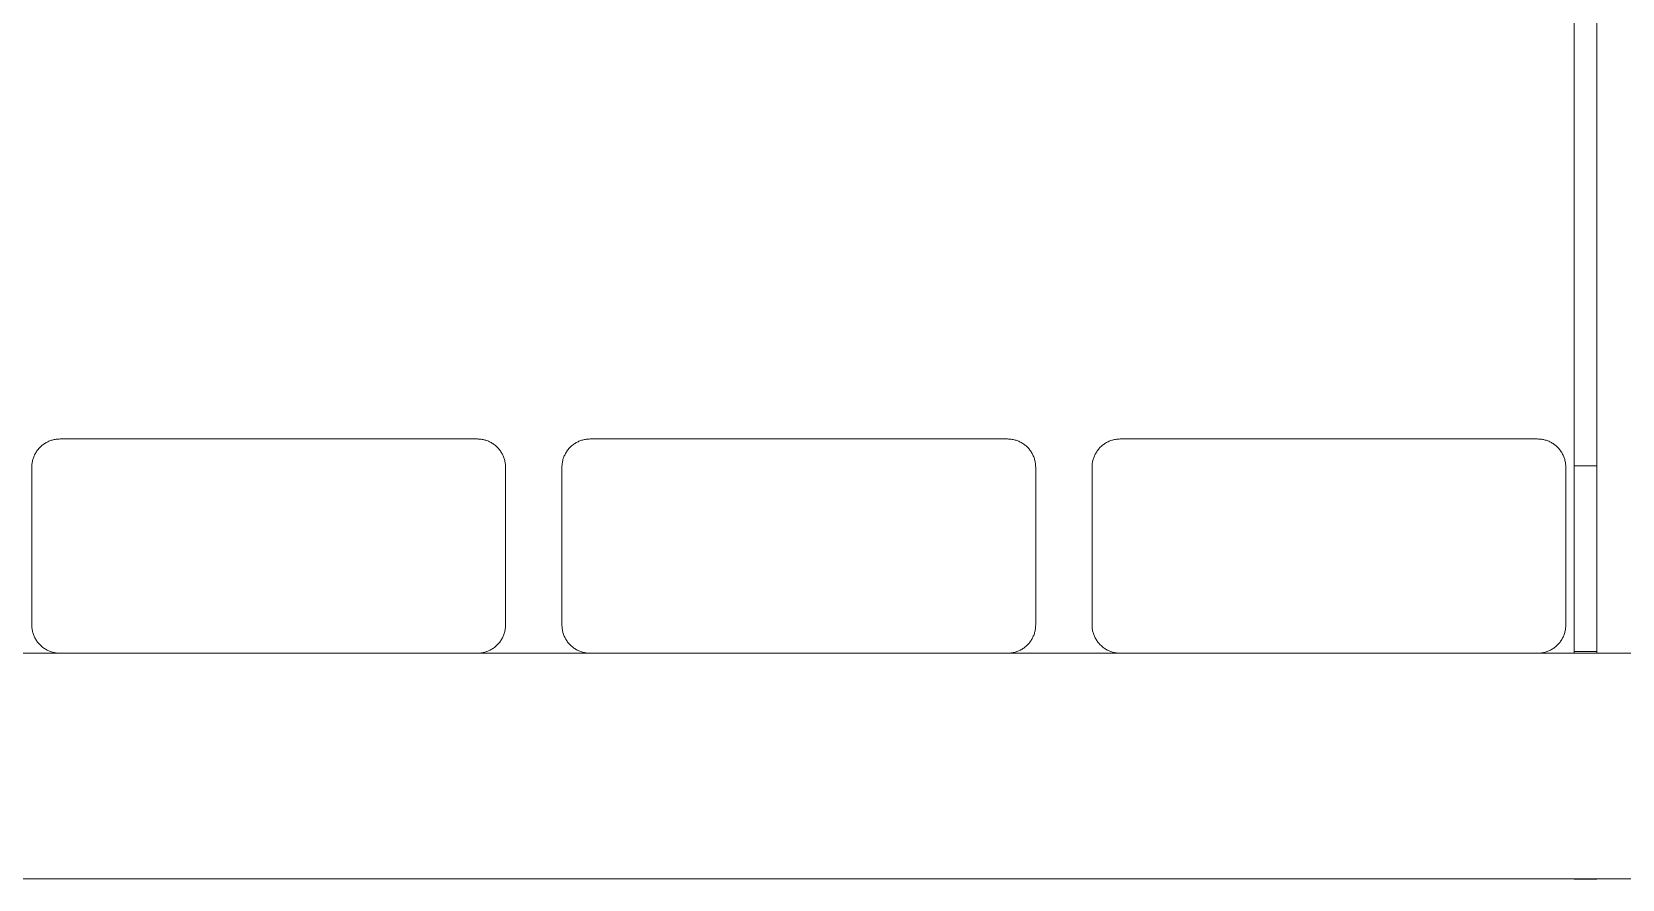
# Model space of a CAD drawing. Header units: inches. Extents: x -6 to 165, y -5 to 126.
# Drawn here: x 17.04 to 28.15, y 109.22 to 115.14 of the extents above; entities that cross this region are included whole.
import ezdxf

# ---------------------------------------------------------------- set-up
doc = ezdxf.new("R2010")
doc.units = ezdxf.units.IN
doc.layers.add('ZANO_R', color=7, linetype='Continuous', lineweight=0)

msp = doc.modelspace()

# ---------------------------------------------------------------- linework, layer by layer
at = {"layer": 'ZANO_R'}
for p, q in [((27.81294, 112.22999), (27.81294, 125.02275)), ((27.97048, 112.22999), (27.97048, 125.02275)), ((17.1663, 112.28345), (17.16009, 112.28088)), ((17.17259, 112.28581), (17.1663, 112.28345)), ((17.17897, 112.28795), (17.17259, 112.28581)), ((17.18541, 112.28988), (17.17897, 112.28795)), ((17.19191, 112.29158), (17.18541, 112.28988)), ((17.19847, 112.29306), (17.19191, 112.29158)), ((17.20508, 112.29432), (17.19847, 112.29306)), ((17.21172, 112.29534), (17.20508, 112.29432)), ((17.2184, 112.29615), (17.21172, 112.29534)), ((17.2251, 112.29672), (17.2184, 112.29615)), ((17.23181, 112.29706), (17.2251, 112.29672)), ((17.23854, 112.29718), (17.23181, 112.29706)), ((17.23854, 112.29718), (20.1529, 112.29718)), ((20.1529, 112.29718), (20.15962, 112.29706)), ((20.15962, 112.29706), (20.16634, 112.29672)), ((20.16634, 112.29672), (20.17304, 112.29615)), ((20.17304, 112.29615), (20.17971, 112.29534)), ((20.17971, 112.29534), (20.18636, 112.29432)), ((20.18636, 112.29432), (20.19296, 112.29306)), ((20.19296, 112.29306), (20.19952, 112.29158)), ((20.19952, 112.29158), (20.20603, 112.28988)), ((20.20603, 112.28988), (20.21247, 112.28795)), ((20.21247, 112.28795), (20.21884, 112.28581)), ((20.21884, 112.28581), (20.22514, 112.28345)), ((20.22514, 112.28345), (20.23135, 112.28088)), ((20.86832, 112.28345), (20.86211, 112.28088)), ((20.87462, 112.28581), (20.86832, 112.28345)), ((20.88099, 112.28795), (20.87462, 112.28581)), ((20.88744, 112.28988), (20.88099, 112.28795)), ((20.89394, 112.29158), (20.88744, 112.28988)), ((20.9005, 112.29306), (20.89394, 112.29158)), ((20.90711, 112.29432), (20.9005, 112.29306)), ((20.91375, 112.29534), (20.90711, 112.29432)), ((20.92043, 112.29615), (20.91375, 112.29534)), ((20.92713, 112.29672), (20.92043, 112.29615)), ((20.93384, 112.29706), (20.92713, 112.29672)), ((20.94056, 112.29718), (20.93384, 112.29706)), ((20.94056, 112.29718), (23.85493, 112.29718)), ((23.85493, 112.29718), (23.86165, 112.29706)), ((23.86165, 112.29706), (23.86836, 112.29672)), ((23.86836, 112.29672), (23.87506, 112.29615)), ((23.87506, 112.29615), (23.88174, 112.29534)), ((23.88174, 112.29534), (23.88838, 112.29432)), ((23.88838, 112.29432), (23.89499, 112.29306)), ((23.89499, 112.29306), (23.90155, 112.29158)), ((23.90155, 112.29158), (23.90805, 112.28988)), ((23.90805, 112.28988), (23.9145, 112.28795)), ((23.9145, 112.28795), (23.92087, 112.28581)), ((23.92087, 112.28581), (23.92717, 112.28345)), ((23.92717, 112.28345), (23.93338, 112.28088)), ((24.57035, 112.28345), (24.56414, 112.28088)), ((24.57665, 112.28581), (24.57035, 112.28345)), ((24.58302, 112.28795), (24.57665, 112.28581)), ((24.58946, 112.28988), (24.58302, 112.28795)), ((24.59597, 112.29158), (24.58946, 112.28988)), ((24.60253, 112.29306), (24.59597, 112.29158)), ((24.60913, 112.29432), (24.60253, 112.29306)), ((24.61578, 112.29534), (24.60913, 112.29432)), ((24.62245, 112.29615), (24.61578, 112.29534)), ((24.62915, 112.29672), (24.62245, 112.29615)), ((24.63587, 112.29706), (24.62915, 112.29672)), ((24.64259, 112.29718), (24.63587, 112.29706)), ((24.64259, 112.29718), (27.55695, 112.29718)), ((27.55695, 112.29718), (27.56368, 112.29706)), ((27.56368, 112.29706), (27.57039, 112.29672)), ((27.57039, 112.29672), (27.57709, 112.29615)), ((27.57709, 112.29615), (27.58377, 112.29534)), ((27.58377, 112.29534), (27.59041, 112.29432)), ((27.59041, 112.29432), (27.59702, 112.29306)), ((27.59702, 112.29306), (27.60358, 112.29158)), ((27.60358, 112.29158), (27.61008, 112.28988)), ((27.61008, 112.28988), (27.61652, 112.28795)), ((27.61652, 112.28795), (27.6229, 112.28581)), ((27.6229, 112.28581), (27.62919, 112.28345)), ((27.62919, 112.28345), (27.6354, 112.28088)), ((17.05535, 112.1725), (17.05299, 112.16621)), ((17.05792, 112.17871), (17.05535, 112.1725)), ((17.06071, 112.18483), (17.05792, 112.17871)), ((17.0637, 112.19086), (17.06071, 112.18483)), ((17.06689, 112.19677), (17.0637, 112.19086)), ((17.07029, 112.20258), (17.06689, 112.19677)), ((17.07388, 112.20826), (17.07029, 112.20258)), ((17.07766, 112.21382), (17.07388, 112.20826)), ((17.08163, 112.21925), (17.07766, 112.21382)), ((17.08579, 112.22453), (17.08163, 112.21925)), ((17.09012, 112.22968), (17.08579, 112.22453)), ((17.09462, 112.23467), (17.09012, 112.22968)), ((17.0993, 112.2395), (17.09462, 112.23467)), ((17.10413, 112.24418), (17.0993, 112.2395)), ((17.10912, 112.24868), (17.10413, 112.24418)), ((17.11427, 112.25301), (17.10912, 112.24868)), ((17.11955, 112.25717), (17.11427, 112.25301)), ((17.12498, 112.26114), (17.11955, 112.25717)), ((17.13054, 112.26492), (17.12498, 112.26114)), ((17.13622, 112.26851), (17.13054, 112.26492)), ((17.14203, 112.27191), (17.13622, 112.26851)), ((17.14794, 112.2751), (17.14203, 112.27191)), ((17.15396, 112.27809), (17.14794, 112.2751)), ((17.16009, 112.28088), (17.15396, 112.27809)), ((20.23135, 112.28088), (20.23747, 112.27809)), ((20.23747, 112.27809), (20.24349, 112.2751)), ((20.24349, 112.2751), (20.24941, 112.27191)), ((20.24941, 112.27191), (20.25521, 112.26851)), ((20.25521, 112.26851), (20.2609, 112.26492)), ((20.2609, 112.26492), (20.26646, 112.26114)), ((20.26646, 112.26114), (20.27188, 112.25717)), ((20.27188, 112.25717), (20.27717, 112.25301)), ((20.27717, 112.25301), (20.28231, 112.24868)), ((20.28231, 112.24868), (20.2873, 112.24418)), ((20.2873, 112.24418), (20.29214, 112.2395)), ((20.29214, 112.2395), (20.29681, 112.23467)), ((20.29681, 112.23467), (20.30132, 112.22968)), ((20.30132, 112.22968), (20.30565, 112.22453)), ((20.30565, 112.22453), (20.3098, 112.21925)), ((20.3098, 112.21925), (20.31377, 112.21382)), ((20.31377, 112.21382), (20.31756, 112.20826)), ((20.31756, 112.20826), (20.32115, 112.20258)), ((20.32115, 112.20258), (20.32454, 112.19677)), ((20.32454, 112.19677), (20.32774, 112.19086)), ((20.32774, 112.19086), (20.33073, 112.18483)), ((20.33073, 112.18483), (20.33351, 112.17871)), ((20.33351, 112.17871), (20.33609, 112.1725)), ((20.33609, 112.1725), (20.33845, 112.16621)), ((20.75738, 112.1725), (20.75502, 112.16621)), ((20.75995, 112.17871), (20.75738, 112.1725)), ((20.76273, 112.18483), (20.75995, 112.17871)), ((20.76572, 112.19086), (20.76273, 112.18483)), ((20.76892, 112.19677), (20.76572, 112.19086)), ((20.77231, 112.20258), (20.76892, 112.19677)), ((20.77591, 112.20826), (20.77231, 112.20258)), ((20.77969, 112.21382), (20.77591, 112.20826)), ((20.78366, 112.21925), (20.77969, 112.21382)), ((20.78781, 112.22453), (20.78366, 112.21925)), ((20.79215, 112.22968), (20.78781, 112.22453)), ((20.79665, 112.23467), (20.79215, 112.22968)), ((20.80132, 112.2395), (20.79665, 112.23467)), ((20.80616, 112.24418), (20.80132, 112.2395)), ((20.81115, 112.24868), (20.80616, 112.24418)), ((20.81629, 112.25301), (20.81115, 112.24868)), ((20.82158, 112.25717), (20.81629, 112.25301)), ((20.82701, 112.26114), (20.82158, 112.25717)), ((20.83256, 112.26492), (20.82701, 112.26114)), ((20.83825, 112.26851), (20.83256, 112.26492)), ((20.84405, 112.27191), (20.83825, 112.26851)), ((20.84997, 112.2751), (20.84405, 112.27191)), ((20.85599, 112.27809), (20.84997, 112.2751)), ((20.86211, 112.28088), (20.85599, 112.27809)), ((23.93338, 112.28088), (23.9395, 112.27809)), ((23.9395, 112.27809), (23.94552, 112.2751)), ((23.94552, 112.2751), (23.95144, 112.27191)), ((23.95144, 112.27191), (23.95724, 112.26851)), ((23.95724, 112.26851), (23.96293, 112.26492)), ((23.96293, 112.26492), (23.96848, 112.26114)), ((23.96848, 112.26114), (23.97391, 112.25717)), ((23.97391, 112.25717), (23.9792, 112.25301)), ((23.9792, 112.25301), (23.98434, 112.24868)), ((23.98434, 112.24868), (23.98933, 112.24418)), ((23.98933, 112.24418), (23.99417, 112.2395)), ((23.99417, 112.2395), (23.99884, 112.23467)), ((23.99884, 112.23467), (24.00334, 112.22968)), ((24.00334, 112.22968), (24.00768, 112.22453)), ((24.00768, 112.22453), (24.01183, 112.21925)), ((24.01183, 112.21925), (24.0158, 112.21382)), ((24.0158, 112.21382), (24.01958, 112.20826)), ((24.01958, 112.20826), (24.02318, 112.20258)), ((24.02318, 112.20258), (24.02657, 112.19677)), ((24.02657, 112.19677), (24.02977, 112.19086)), ((24.02977, 112.19086), (24.03276, 112.18483)), ((24.03276, 112.18483), (24.03554, 112.17871)), ((24.03554, 112.17871), (24.03811, 112.1725)), ((24.03811, 112.1725), (24.04047, 112.16621)), ((24.4594, 112.1725), (24.45704, 112.16621)), ((24.46198, 112.17871), (24.4594, 112.1725)), ((24.46476, 112.18483), (24.46198, 112.17871)), ((24.46775, 112.19086), (24.46476, 112.18483)), ((24.47095, 112.19677), (24.46775, 112.19086)), ((24.47434, 112.20258), (24.47095, 112.19677)), ((24.47793, 112.20826), (24.47434, 112.20258)), ((24.48172, 112.21382), (24.47793, 112.20826)), ((24.48569, 112.21925), (24.48172, 112.21382)), ((24.48984, 112.22453), (24.48569, 112.21925)), ((24.49417, 112.22968), (24.48984, 112.22453)), ((24.49868, 112.23467), (24.49417, 112.22968)), ((24.50335, 112.2395), (24.49868, 112.23467)), ((24.50819, 112.24418), (24.50335, 112.2395)), ((24.51318, 112.24868), (24.50819, 112.24418)), ((24.51832, 112.25301), (24.51318, 112.24868)), ((24.52361, 112.25717), (24.51832, 112.25301)), ((24.52903, 112.26114), (24.52361, 112.25717)), ((24.53459, 112.26492), (24.52903, 112.26114)), ((24.54028, 112.26851), (24.53459, 112.26492)), ((24.54608, 112.27191), (24.54028, 112.26851)), ((24.552, 112.2751), (24.54608, 112.27191)), ((24.55802, 112.27809), (24.552, 112.2751)), ((24.56414, 112.28088), (24.55802, 112.27809)), ((27.6354, 112.28088), (27.64153, 112.27809)), ((27.64153, 112.27809), (27.64755, 112.2751)), ((27.64755, 112.2751), (27.65346, 112.27191)), ((27.65346, 112.27191), (27.65927, 112.26851)), ((27.65927, 112.26851), (27.66495, 112.26492)), ((27.66495, 112.26492), (27.67051, 112.26114)), ((27.67051, 112.26114), (27.67594, 112.25717)), ((27.67594, 112.25717), (27.68122, 112.25301)), ((27.68122, 112.25301), (27.68637, 112.24868)), ((27.68637, 112.24868), (27.69136, 112.24418)), ((27.69136, 112.24418), (27.69619, 112.2395)), ((27.69619, 112.2395), (27.70087, 112.23467)), ((27.70087, 112.23467), (27.70537, 112.22968)), ((27.70537, 112.22968), (27.7097, 112.22453)), ((27.7097, 112.22453), (27.71386, 112.21925)), ((27.71386, 112.21925), (27.71783, 112.21382)), ((27.71783, 112.21382), (27.72161, 112.20826)), ((27.72161, 112.20826), (27.7252, 112.20258)), ((27.7252, 112.20258), (27.7286, 112.19677)), ((27.7286, 112.19677), (27.73179, 112.19086)), ((27.73179, 112.19086), (27.73478, 112.18483)), ((27.73478, 112.18483), (27.73757, 112.17871)), ((27.73757, 112.17871), (27.74014, 112.1725)), ((27.74014, 112.1725), (27.7425, 112.16621)), ((27.81294, 112.10851), (27.81294, 112.22999)), ((27.97048, 112.10851), (27.97048, 112.22999)), ((17.04174, 112.10699), (17.04162, 112.10026)), ((17.04162, 110.99753), (17.04162, 112.10026)), ((17.04208, 112.1137), (17.04174, 112.10699)), ((17.04265, 112.1204), (17.04208, 112.1137)), ((17.04345, 112.12708), (17.04265, 112.1204)), ((17.04448, 112.13372), (17.04345, 112.12708)), ((17.04574, 112.14033), (17.04448, 112.13372)), ((17.04722, 112.14688), (17.04574, 112.14033)), ((17.04892, 112.15339), (17.04722, 112.14688)), ((17.05085, 112.15983), (17.04892, 112.15339)), ((17.05299, 112.16621), (17.05085, 112.15983)), ((20.33845, 112.16621), (20.34059, 112.15983)), ((20.34059, 112.15983), (20.34251, 112.15339)), ((20.34251, 112.15339), (20.34422, 112.14688)), ((20.34422, 112.14688), (20.3457, 112.14033)), ((20.3457, 112.14033), (20.34695, 112.13372)), ((20.34695, 112.13372), (20.34798, 112.12708)), ((20.34798, 112.12708), (20.34878, 112.1204)), ((20.34878, 112.1204), (20.34936, 112.1137)), ((20.34936, 112.1137), (20.3497, 112.10699)), ((20.3497, 112.10699), (20.34982, 112.10026)), ((20.34982, 112.10026), (20.34982, 110.99753)), ((20.74376, 112.10699), (20.74365, 112.10026)), ((20.74365, 110.99753), (20.74365, 112.10026)), ((20.74411, 112.1137), (20.74376, 112.10699)), ((20.74468, 112.1204), (20.74411, 112.1137)), ((20.74548, 112.12708), (20.74468, 112.1204)), ((20.74651, 112.13372), (20.74548, 112.12708)), ((20.74777, 112.14033), (20.74651, 112.13372)), ((20.74925, 112.14688), (20.74777, 112.14033)), ((20.75095, 112.15339), (20.74925, 112.14688)), ((20.75287, 112.15983), (20.75095, 112.15339)), ((20.75502, 112.16621), (20.75287, 112.15983)), ((24.04047, 112.16621), (24.04262, 112.15983)), ((24.04262, 112.15983), (24.04454, 112.15339)), ((24.04454, 112.15339), (24.04624, 112.14688)), ((24.04624, 112.14688), (24.04772, 112.14033)), ((24.04772, 112.14033), (24.04898, 112.13372)), ((24.04898, 112.13372), (24.05001, 112.12708)), ((24.05001, 112.12708), (24.05081, 112.1204)), ((24.05081, 112.1204), (24.05138, 112.1137)), ((24.05138, 112.1137), (24.05173, 112.10699)), ((24.05173, 112.10699), (24.05184, 112.10026)), ((24.05184, 112.10026), (24.05184, 110.99753)), ((24.44579, 112.10699), (24.44568, 112.10026)), ((24.44568, 110.99753), (24.44568, 112.10026)), ((24.44613, 112.1137), (24.44579, 112.10699)), ((24.44671, 112.1204), (24.44613, 112.1137)), ((24.44751, 112.12708), (24.44671, 112.1204)), ((24.44854, 112.13372), (24.44751, 112.12708)), ((24.44979, 112.14033), (24.44854, 112.13372)), ((24.45127, 112.14688), (24.44979, 112.14033)), ((24.45298, 112.15339), (24.45127, 112.14688)), ((24.4549, 112.15983), (24.45298, 112.15339)), ((24.45704, 112.16621), (24.4549, 112.15983)), ((27.7425, 112.16621), (27.74464, 112.15983)), ((27.74464, 112.15983), (27.74657, 112.15339)), ((27.74657, 112.15339), (27.74827, 112.14688)), ((27.74827, 112.14688), (27.74975, 112.14033)), ((27.74975, 112.14033), (27.75101, 112.13372)), ((27.75101, 112.13372), (27.75204, 112.12708)), ((27.75204, 112.12708), (27.75284, 112.1204)), ((27.75284, 112.1204), (27.75341, 112.1137)), ((27.75341, 112.1137), (27.75375, 112.10699)), ((27.75375, 112.10699), (27.75387, 112.10026)), ((27.75387, 112.10026), (27.75387, 110.99753)), ((27.81294, 112.02626), (27.81294, 112.10851)), ((27.81294, 112.10851), (27.97048, 112.10851)), ((27.97048, 112.02626), (27.97048, 112.10851)), ((27.81294, 110.81165), (27.81294, 112.02626)), ((27.97048, 110.81165), (27.97048, 112.02626)), ((17.04162, 110.99753), (17.04174, 110.99081)), ((17.04174, 110.99081), (17.04208, 110.98409)), ((17.04208, 110.98409), (17.04265, 110.97739)), ((17.04265, 110.97739), (17.04345, 110.97072)), ((17.04345, 110.97072), (17.04448, 110.96407)), ((17.04448, 110.96407), (17.04574, 110.95747)), ((17.04574, 110.95747), (17.04722, 110.95091)), ((17.04722, 110.95091), (17.04892, 110.9444)), ((20.34251, 110.9444), (20.34422, 110.95091)), ((20.34422, 110.95091), (20.3457, 110.95747)), ((20.3457, 110.95747), (20.34695, 110.96407)), ((20.34695, 110.96407), (20.34798, 110.97072)), ((20.34798, 110.97072), (20.34878, 110.97739)), ((20.34878, 110.97739), (20.34936, 110.98409)), ((20.34936, 110.98409), (20.3497, 110.99081)), ((20.3497, 110.99081), (20.34982, 110.99753)), ((20.74365, 110.99753), (20.74376, 110.99081)), ((20.74376, 110.99081), (20.74411, 110.98409)), ((20.74411, 110.98409), (20.74468, 110.97739)), ((20.74468, 110.97739), (20.74548, 110.97072)), ((20.74548, 110.97072), (20.74651, 110.96407)), ((20.74651, 110.96407), (20.74777, 110.95747)), ((20.74777, 110.95747), (20.74925, 110.95091)), ((20.74925, 110.95091), (20.75095, 110.9444)), ((24.04454, 110.9444), (24.04624, 110.95091)), ((24.04624, 110.95091), (24.04772, 110.95747)), ((24.04772, 110.95747), (24.04898, 110.96407)), ((24.04898, 110.96407), (24.05001, 110.97072)), ((24.05001, 110.97072), (24.05081, 110.97739)), ((24.05081, 110.97739), (24.05138, 110.98409)), ((24.05138, 110.98409), (24.05173, 110.99081)), ((24.05173, 110.99081), (24.05184, 110.99753)), ((24.44568, 110.99753), (24.44579, 110.99081)), ((24.44579, 110.99081), (24.44613, 110.98409)), ((24.44613, 110.98409), (24.44671, 110.97739)), ((24.44671, 110.97739), (24.44751, 110.97072)), ((24.44751, 110.97072), (24.44854, 110.96407)), ((24.44854, 110.96407), (24.44979, 110.95747)), ((24.44979, 110.95747), (24.45127, 110.95091)), ((24.45127, 110.95091), (24.45298, 110.9444)), ((27.74657, 110.9444), (27.74827, 110.95091)), ((27.74827, 110.95091), (27.74975, 110.95747)), ((27.74975, 110.95747), (27.75101, 110.96407)), ((27.75101, 110.96407), (27.75204, 110.97072)), ((27.75204, 110.97072), (27.75284, 110.97739)), ((27.75284, 110.97739), (27.75341, 110.98409)), ((27.75341, 110.98409), (27.75375, 110.99081)), ((27.75375, 110.99081), (27.75387, 110.99753)), ((17.04892, 110.9444), (17.05085, 110.93796)), ((17.05085, 110.93796), (17.05299, 110.93159)), ((17.05299, 110.93159), (17.05535, 110.92529)), ((17.05535, 110.92529), (17.05792, 110.91908)), ((17.05792, 110.91908), (17.06071, 110.91296)), ((17.06071, 110.91296), (17.0637, 110.90694)), ((17.0637, 110.90694), (17.06689, 110.90102)), ((17.06689, 110.90102), (17.07029, 110.89522)), ((17.07029, 110.89522), (17.07388, 110.88953)), ((17.07388, 110.88953), (17.07766, 110.88397)), ((17.07766, 110.88397), (17.08163, 110.87855)), ((17.08163, 110.87855), (17.08579, 110.87326)), ((17.08579, 110.87326), (17.09012, 110.86812)), ((17.09012, 110.86812), (17.09462, 110.86312)), ((17.09462, 110.86312), (17.0993, 110.85829)), ((17.0993, 110.85829), (17.10413, 110.85362)), ((17.10413, 110.85362), (17.10912, 110.84911)), ((17.10912, 110.84911), (17.11427, 110.84478)), ((17.11427, 110.84478), (17.11955, 110.84063)), ((17.11955, 110.84063), (17.12498, 110.83666)), ((20.26646, 110.83666), (20.27188, 110.84063)), ((20.27188, 110.84063), (20.27717, 110.84478)), ((20.27717, 110.84478), (20.28231, 110.84911)), ((20.28231, 110.84911), (20.2873, 110.85362)), ((20.2873, 110.85362), (20.29214, 110.85829)), ((20.29214, 110.85829), (20.29681, 110.86312)), ((20.29681, 110.86312), (20.30132, 110.86812)), ((20.30132, 110.86812), (20.30565, 110.87326)), ((20.30565, 110.87326), (20.3098, 110.87855)), ((20.3098, 110.87855), (20.31377, 110.88397)), ((20.31377, 110.88397), (20.31756, 110.88953)), ((20.31756, 110.88953), (20.32115, 110.89522)), ((20.32115, 110.89522), (20.32454, 110.90102)), ((20.32454, 110.90102), (20.32774, 110.90694)), ((20.32774, 110.90694), (20.33073, 110.91296)), ((20.33073, 110.91296), (20.33351, 110.91908)), ((20.33351, 110.91908), (20.33609, 110.92529)), ((20.33609, 110.92529), (20.33845, 110.93159)), ((20.33845, 110.93159), (20.34059, 110.93796)), ((20.34059, 110.93796), (20.34251, 110.9444)), ((20.75095, 110.9444), (20.75287, 110.93796)), ((20.75287, 110.93796), (20.75502, 110.93159)), ((20.75502, 110.93159), (20.75738, 110.92529)), ((20.75738, 110.92529), (20.75995, 110.91908)), ((20.75995, 110.91908), (20.76273, 110.91296)), ((20.76273, 110.91296), (20.76572, 110.90694)), ((20.76572, 110.90694), (20.76892, 110.90102)), ((20.76892, 110.90102), (20.77231, 110.89522)), ((20.77231, 110.89522), (20.77591, 110.88953)), ((20.77591, 110.88953), (20.77969, 110.88397)), ((20.77969, 110.88397), (20.78366, 110.87855)), ((20.78366, 110.87855), (20.78781, 110.87326)), ((20.78781, 110.87326), (20.79215, 110.86812)), ((20.79215, 110.86812), (20.79665, 110.86312)), ((20.79665, 110.86312), (20.80132, 110.85829)), ((20.80132, 110.85829), (20.80616, 110.85362)), ((20.80616, 110.85362), (20.81115, 110.84911)), ((20.81115, 110.84911), (20.81629, 110.84478)), ((20.81629, 110.84478), (20.82158, 110.84063)), ((20.82158, 110.84063), (20.82701, 110.83666)), ((23.96848, 110.83666), (23.97391, 110.84063)), ((23.97391, 110.84063), (23.9792, 110.84478)), ((23.9792, 110.84478), (23.98434, 110.84911)), ((23.98434, 110.84911), (23.98933, 110.85362)), ((23.98933, 110.85362), (23.99417, 110.85829)), ((23.99417, 110.85829), (23.99884, 110.86312)), ((23.99884, 110.86312), (24.00334, 110.86812)), ((24.00334, 110.86812), (24.00768, 110.87326)), ((24.00768, 110.87326), (24.01183, 110.87855)), ((24.01183, 110.87855), (24.0158, 110.88397)), ((24.0158, 110.88397), (24.01958, 110.88953)), ((24.01958, 110.88953), (24.02318, 110.89522)), ((24.02318, 110.89522), (24.02657, 110.90102)), ((24.02657, 110.90102), (24.02977, 110.90694)), ((24.02977, 110.90694), (24.03276, 110.91296)), ((24.03276, 110.91296), (24.03554, 110.91908)), ((24.03554, 110.91908), (24.03811, 110.92529)), ((24.03811, 110.92529), (24.04047, 110.93159)), ((24.04047, 110.93159), (24.04262, 110.93796)), ((24.04262, 110.93796), (24.04454, 110.9444)), ((24.45298, 110.9444), (24.4549, 110.93796)), ((24.4549, 110.93796), (24.45704, 110.93159)), ((24.45704, 110.93159), (24.4594, 110.92529)), ((24.4594, 110.92529), (24.46198, 110.91908)), ((24.46198, 110.91908), (24.46476, 110.91296)), ((24.46476, 110.91296), (24.46775, 110.90694)), ((24.46775, 110.90694), (24.47095, 110.90102)), ((24.47095, 110.90102), (24.47434, 110.89522)), ((24.47434, 110.89522), (24.47793, 110.88953)), ((24.47793, 110.88953), (24.48172, 110.88397)), ((24.48172, 110.88397), (24.48569, 110.87855)), ((24.48569, 110.87855), (24.48984, 110.87326)), ((24.48984, 110.87326), (24.49417, 110.86812)), ((24.49417, 110.86812), (24.49868, 110.86312)), ((24.49868, 110.86312), (24.50335, 110.85829)), ((24.50335, 110.85829), (24.50819, 110.85362)), ((24.50819, 110.85362), (24.51318, 110.84911)), ((24.51318, 110.84911), (24.51832, 110.84478)), ((24.51832, 110.84478), (24.52361, 110.84063)), ((24.52361, 110.84063), (24.52903, 110.83666)), ((27.67051, 110.83666), (27.67594, 110.84063)), ((27.67594, 110.84063), (27.68122, 110.84478)), ((27.68122, 110.84478), (27.68637, 110.84911)), ((27.68637, 110.84911), (27.69136, 110.85362)), ((27.69136, 110.85362), (27.69619, 110.85829)), ((27.69619, 110.85829), (27.70087, 110.86312)), ((27.70087, 110.86312), (27.70537, 110.86812)), ((27.70537, 110.86812), (27.7097, 110.87326)), ((27.7097, 110.87326), (27.71386, 110.87855)), ((27.71386, 110.87855), (27.71783, 110.88397)), ((27.71783, 110.88397), (27.72161, 110.88953)), ((27.72161, 110.88953), (27.7252, 110.89522)), ((27.7252, 110.89522), (27.7286, 110.90102)), ((27.7286, 110.90102), (27.73179, 110.90694)), ((27.73179, 110.90694), (27.73478, 110.91296)), ((27.73478, 110.91296), (27.73757, 110.91908)), ((27.73757, 110.91908), (27.74014, 110.92529)), ((27.74014, 110.92529), (27.7425, 110.93159)), ((27.7425, 110.93159), (27.74464, 110.93796)), ((27.74464, 110.93796), (27.74657, 110.9444)), ((17.23417, 110.80061), (16.45524, 110.80061)), ((17.12498, 110.83666), (17.13054, 110.83287)), ((17.13054, 110.83287), (17.13622, 110.82928)), ((17.13622, 110.82928), (17.14203, 110.82589)), ((17.14203, 110.82589), (17.14794, 110.82269)), ((17.14794, 110.82269), (17.15396, 110.8197)), ((17.15396, 110.8197), (17.16009, 110.81692)), ((17.16009, 110.81692), (17.1663, 110.81434)), ((17.1663, 110.81434), (17.17259, 110.81198)), ((17.17259, 110.81198), (17.17897, 110.80984)), ((17.17897, 110.80984), (17.18541, 110.80792)), ((17.18541, 110.80792), (17.19191, 110.80621)), ((17.19191, 110.80621), (17.19847, 110.80473)), ((17.19847, 110.80473), (17.20508, 110.80348)), ((17.20508, 110.80348), (17.21172, 110.80245)), ((17.21172, 110.80245), (17.2184, 110.80165)), ((17.2184, 110.80165), (17.2251, 110.80107)), ((17.2251, 110.80107), (17.23181, 110.80073)), ((17.23181, 110.80073), (17.23854, 110.80061)), ((20.1529, 110.80061), (17.23854, 110.80061)), ((20.1529, 110.80061), (20.15962, 110.80073)), ((20.93619, 110.80061), (20.15727, 110.80061)), ((20.15962, 110.80073), (20.16634, 110.80107)), ((20.16634, 110.80107), (20.17304, 110.80165)), ((20.17304, 110.80165), (20.17971, 110.80245)), ((20.17971, 110.80245), (20.18636, 110.80348)), ((20.18636, 110.80348), (20.19296, 110.80473)), ((20.19296, 110.80473), (20.19952, 110.80621)), ((20.19952, 110.80621), (20.20603, 110.80792)), ((20.20603, 110.80792), (20.21247, 110.80984)), ((20.21247, 110.80984), (20.21884, 110.81198)), ((20.21884, 110.81198), (20.22514, 110.81434)), ((20.22514, 110.81434), (20.23135, 110.81692)), ((20.23135, 110.81692), (20.23747, 110.8197)), ((20.23747, 110.8197), (20.24349, 110.82269)), ((20.24349, 110.82269), (20.24941, 110.82589)), ((20.24941, 110.82589), (20.25521, 110.82928)), ((20.25521, 110.82928), (20.2609, 110.83287)), ((20.2609, 110.83287), (20.26646, 110.83666)), ((20.82701, 110.83666), (20.83256, 110.83287)), ((20.83256, 110.83287), (20.83825, 110.82928)), ((20.83825, 110.82928), (20.84405, 110.82589)), ((20.84405, 110.82589), (20.84997, 110.82269)), ((20.84997, 110.82269), (20.85599, 110.8197)), ((20.85599, 110.8197), (20.86211, 110.81692)), ((20.86211, 110.81692), (20.86832, 110.81434)), ((20.86832, 110.81434), (20.87462, 110.81198)), ((20.87462, 110.81198), (20.88099, 110.80984)), ((20.88099, 110.80984), (20.88744, 110.80792)), ((20.88744, 110.80792), (20.89394, 110.80621)), ((20.89394, 110.80621), (20.9005, 110.80473)), ((20.9005, 110.80473), (20.90711, 110.80348)), ((20.90711, 110.80348), (20.91375, 110.80245)), ((20.91375, 110.80245), (20.92043, 110.80165)), ((20.92043, 110.80165), (20.92713, 110.80107)), ((20.92713, 110.80107), (20.93384, 110.80073)), ((20.93384, 110.80073), (20.94056, 110.80061)), ((23.85493, 110.80061), (20.94056, 110.80061)), ((23.85493, 110.80061), (23.86165, 110.80073)), ((24.63822, 110.80061), (23.8593, 110.80061)), ((23.86165, 110.80073), (23.86836, 110.80107)), ((23.86836, 110.80107), (23.87506, 110.80165)), ((23.87506, 110.80165), (23.88174, 110.80245)), ((23.88174, 110.80245), (23.88838, 110.80348)), ((23.88838, 110.80348), (23.89499, 110.80473)), ((23.89499, 110.80473), (23.90155, 110.80621)), ((23.90155, 110.80621), (23.90805, 110.80792)), ((23.90805, 110.80792), (23.9145, 110.80984)), ((23.9145, 110.80984), (23.92087, 110.81198)), ((23.92087, 110.81198), (23.92717, 110.81434)), ((23.92717, 110.81434), (23.93338, 110.81692)), ((23.93338, 110.81692), (23.9395, 110.8197)), ((23.9395, 110.8197), (23.94552, 110.82269)), ((23.94552, 110.82269), (23.95144, 110.82589)), ((23.95144, 110.82589), (23.95724, 110.82928)), ((23.95724, 110.82928), (23.96293, 110.83287)), ((23.96293, 110.83287), (23.96848, 110.83666)), ((24.52903, 110.83666), (24.53459, 110.83287)), ((24.53459, 110.83287), (24.54028, 110.82928)), ((24.54028, 110.82928), (24.54608, 110.82589)), ((24.54608, 110.82589), (24.552, 110.82269)), ((24.552, 110.82269), (24.55802, 110.8197)), ((24.55802, 110.8197), (24.56414, 110.81692)), ((24.56414, 110.81692), (24.57035, 110.81434)), ((24.57035, 110.81434), (24.57665, 110.81198)), ((24.57665, 110.81198), (24.58302, 110.80984)), ((24.58302, 110.80984), (24.58946, 110.80792)), ((24.58946, 110.80792), (24.59597, 110.80621)), ((24.59597, 110.80621), (24.60253, 110.80473)), ((24.60253, 110.80473), (24.60913, 110.80348)), ((24.60913, 110.80348), (24.61578, 110.80245)), ((24.61578, 110.80245), (24.62245, 110.80165)), ((24.62245, 110.80165), (24.62915, 110.80107)), ((24.62915, 110.80107), (24.63587, 110.80073)), ((24.63587, 110.80073), (24.64259, 110.80061)), ((27.55695, 110.80061), (24.64259, 110.80061)), ((27.55695, 110.80061), (27.56368, 110.80073)), ((28.34025, 110.80061), (27.56132, 110.80061)), ((27.56368, 110.80073), (27.57039, 110.80107)), ((27.57039, 110.80107), (27.57709, 110.80165)), ((27.57709, 110.80165), (27.58377, 110.80245)), ((27.58377, 110.80245), (27.59041, 110.80348)), ((27.59041, 110.80348), (27.59702, 110.80473)), ((27.59702, 110.80473), (27.60358, 110.80621)), ((27.60358, 110.80621), (27.61008, 110.80792)), ((27.61008, 110.80792), (27.61652, 110.80984)), ((27.61652, 110.80984), (27.6229, 110.81198)), ((27.6229, 110.81198), (27.62919, 110.81434)), ((27.62919, 110.81434), (27.6354, 110.81692)), ((27.6354, 110.81692), (27.64153, 110.8197)), ((27.64153, 110.8197), (27.64755, 110.82269)), ((27.64755, 110.82269), (27.65346, 110.82589)), ((27.65346, 110.82589), (27.65927, 110.82928)), ((27.65927, 110.82928), (27.66495, 110.83287)), ((27.66495, 110.83287), (27.67051, 110.83666)), ((27.81294, 110.80118), (27.81294, 110.81165)), ((27.81294, 110.81165), (27.97048, 110.81165)), ((27.97048, 110.80118), (27.81294, 110.80118)), ((27.81294, 110.80061), (27.81294, 110.80118)), ((27.97048, 110.80118), (27.97048, 110.81165)), ((27.97048, 110.80061), (27.97048, 110.80118)), ((5.85677, 109.22528), (75.95899, 109.22528)), ((27.81294, 109.22151), (27.81294, 109.22526)), ((27.81294, 109.22151), (27.97048, 109.22151)), ((27.97048, 109.22151), (27.97048, 109.22526))]:
    msp.add_line(p, q, dxfattribs=at)

doc.saveas('drawing.dxf')
